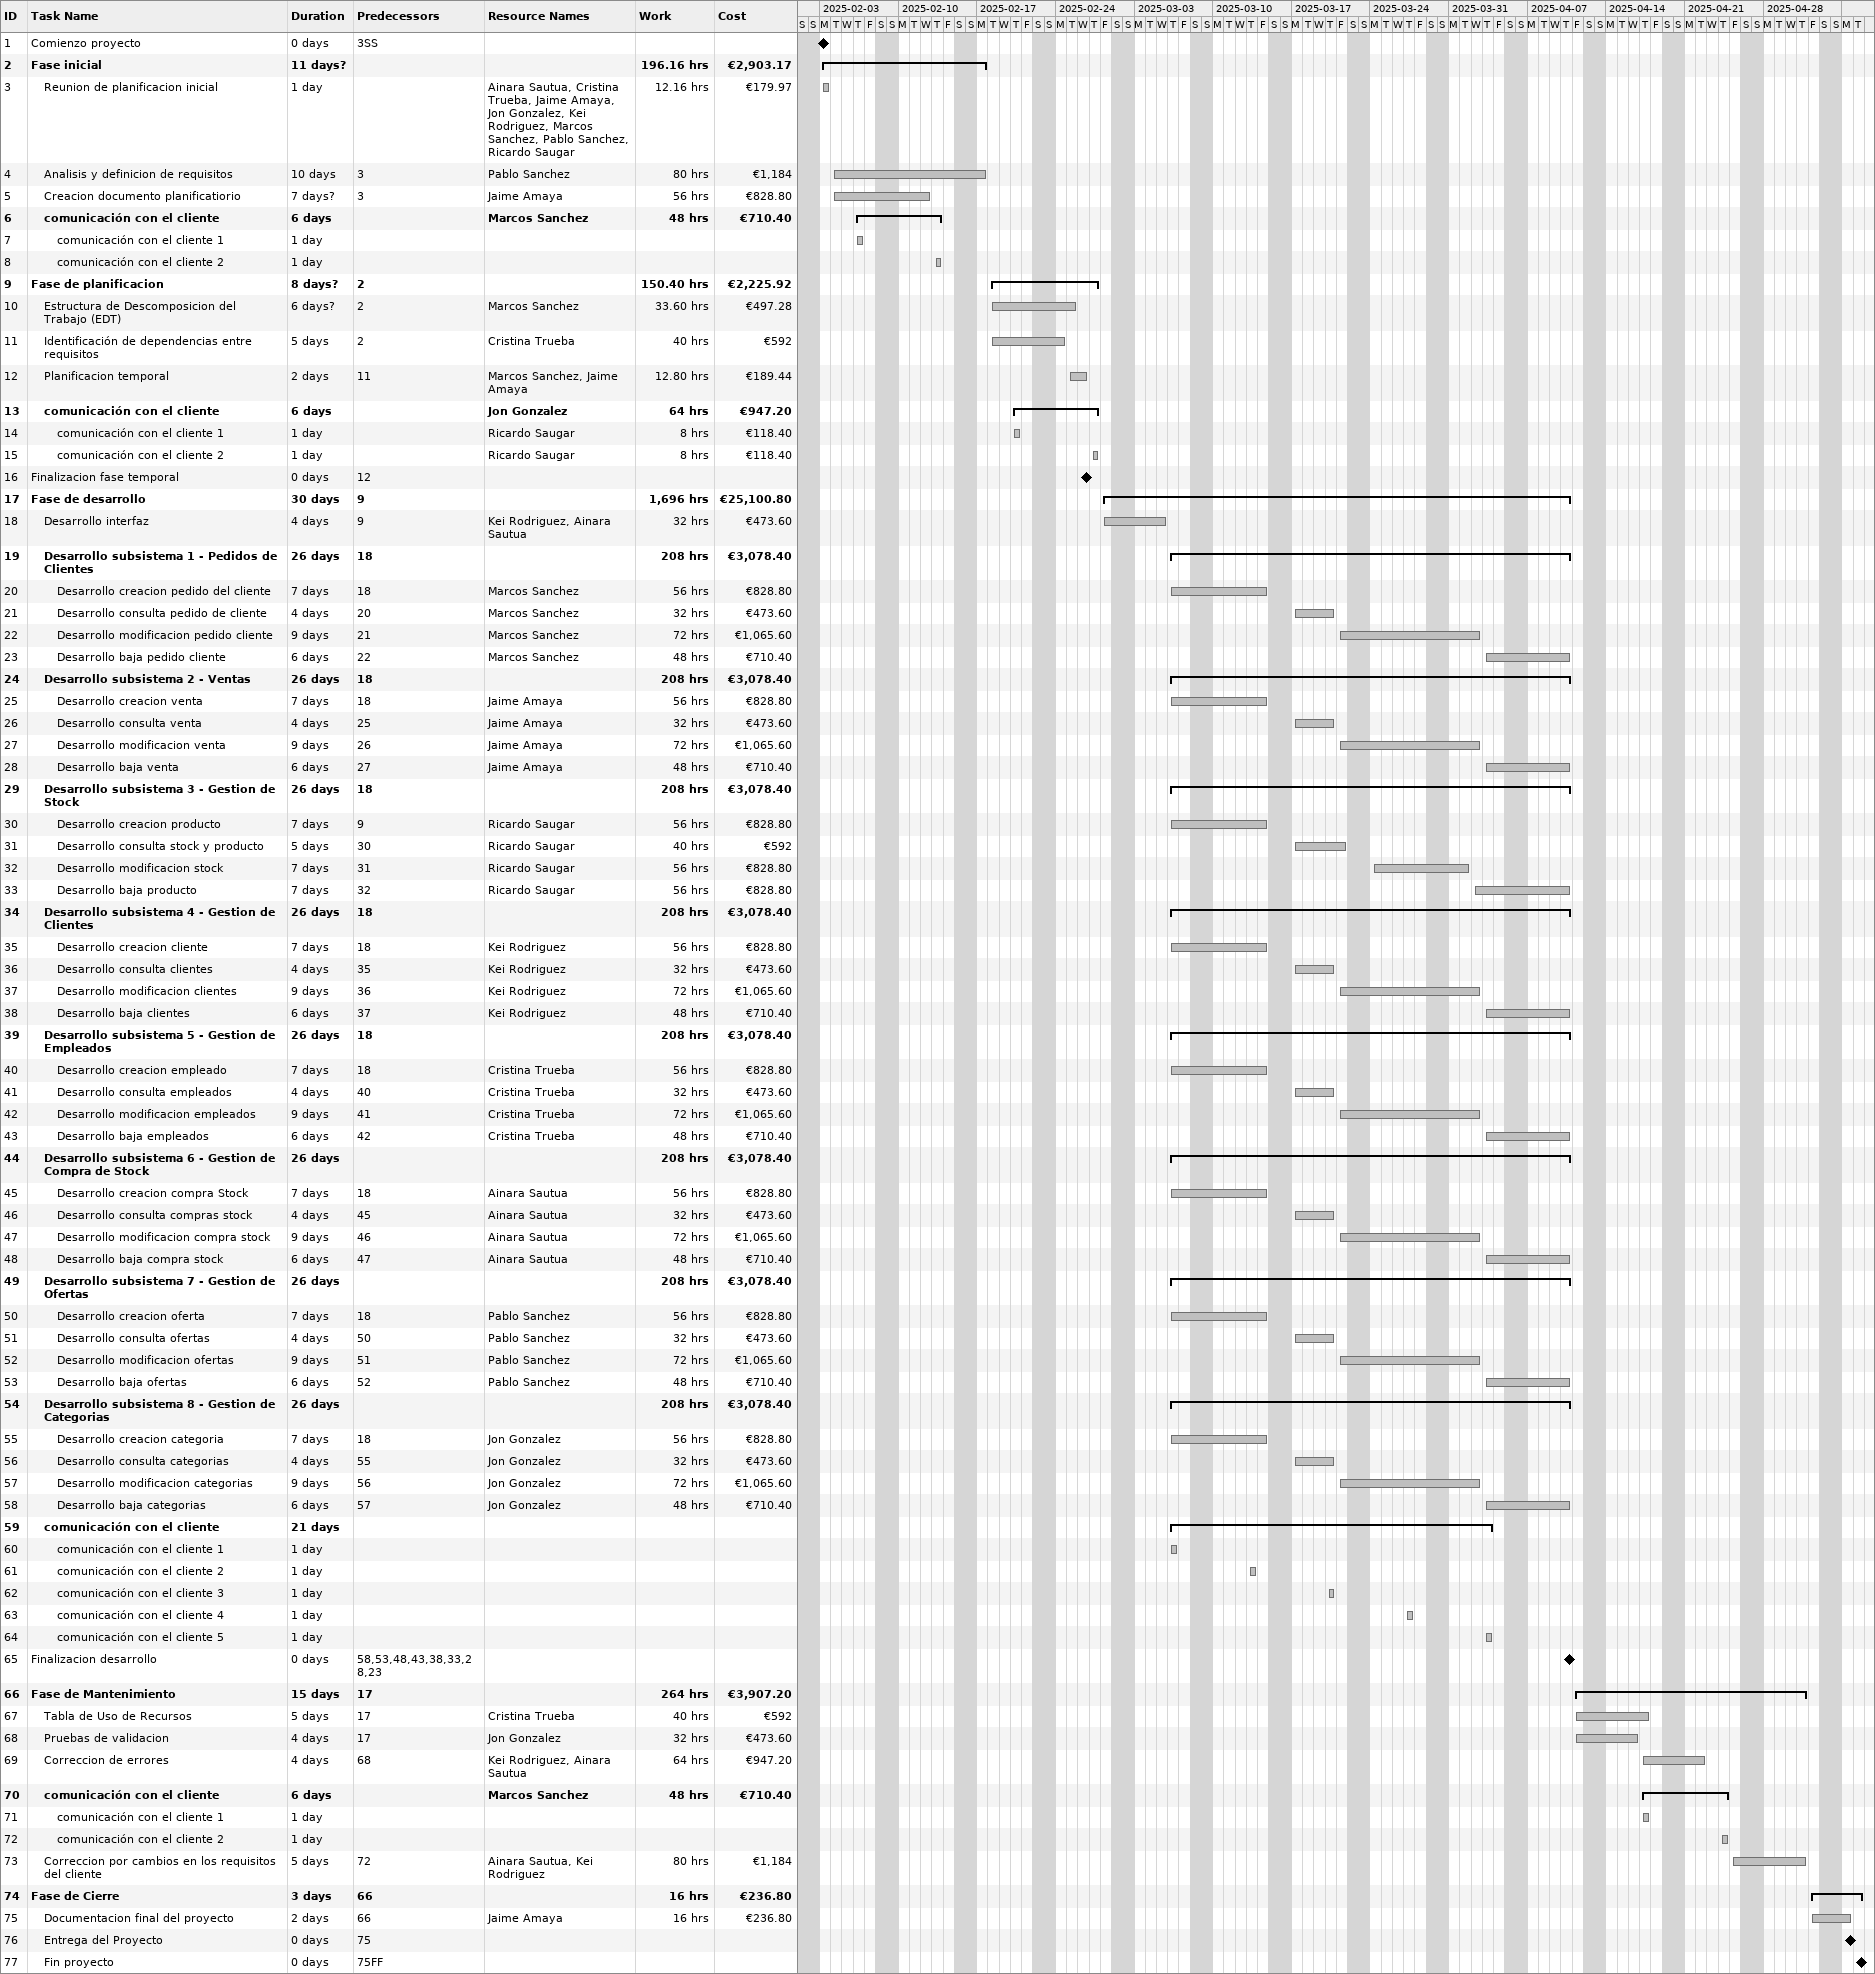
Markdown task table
| ID | Level | Task | Duration | Start | Finish | Predecessors | Resources | Work (h) | Cost (€) |
|---|---|---|---|---|---|---|---|---|---|
| 1 | 1 | Comienzo proyecto | 0d | 2025-02-03 | 2025-02-03 | 3SS |  |  |  |
| 2 | 1 | **Fase inicial** | 11d? | 2025-02-03 | 2025-02-17 |  |  | 196.16 | 2903.17 |
| 3 | 2 | Reunion de planificacion inicial | 1d | 2025-02-03 | 2025-02-03 |  | Ainara Sautua, Cristina Trueba, Jaime Amaya, Jon Gonzalez, Kei Rodriguez, Marcos Sanchez, Pablo Sanchez, Ricardo Saugar | 12.16 | 179.97 |
| 4 | 2 | Analisis y definicion de requisitos | 10d | 2025-02-04 | 2025-02-17 | 3 | Pablo Sanchez | 80 | 1184 |
| 5 | 2 | Creacion documento planificatiorio | 7d? | 2025-02-04 | 2025-02-12 | 3 | Jaime Amaya | 56 | 828.80 |
| 6 | 2 | **comunicación con el cliente** | 6d | 2025-02-06 | 2025-02-13 |  | Marcos Sanchez | 48 | 710.40 |
| 7 | 3 | comunicación con el cliente 1 | 1d | 2025-02-06 | 2025-02-06 |  |  |  |  |
| 8 | 3 | comunicación con el cliente 2 | 1d | 2025-02-13 | 2025-02-13 |  |  |  |  |
| 9 | 1 | **Fase de planificacion** | 8d? | 2025-02-18 | 2025-02-27 | 2 |  | 150.40 | 2225.92 |
| 10 | 2 | Estructura de Descomposicion del Trabajo (EDT) | 6d? | 2025-02-18 | 2025-02-25 | 2 | Marcos Sanchez | 33.60 | 497.28 |
| 11 | 2 | Identificación de dependencias entre requisitos | 5d | 2025-02-18 | 2025-02-24 | 2 | Cristina Trueba | 40 | 592 |
| 12 | 2 | Planificacion temporal | 2d | 2025-02-25 | 2025-02-26 | 11 | Marcos Sanchez, Jaime Amaya | 12.80 | 189.44 |
| 13 | 2 | **comunicación con el cliente** | 6d | 2025-02-20 | 2025-02-27 |  | Jon Gonzalez | 64 | 947.20 |
| 14 | 3 | comunicación con el cliente 1 | 1d | 2025-02-20 | 2025-02-20 |  | Ricardo Saugar | 8 | 118.40 |
| 15 | 3 | comunicación con el cliente 2 | 1d | 2025-02-27 | 2025-02-27 |  | Ricardo Saugar | 8 | 118.40 |
| 16 | 1 | Finalizacion fase temporal | 0d | 2025-02-26 | 2025-02-26 | 12 |  |  |  |
| 17 | 1 | **Fase de desarrollo** | 30d | 2025-02-28 | 2025-04-10 | 9 |  | 1696 | 25100.80 |
| 18 | 2 | Desarrollo interfaz | 4d | 2025-02-28 | 2025-03-05 | 9 | Kei Rodriguez, Ainara Sautua | 32 | 473.60 |
| 19 | 2 | **Desarrollo subsistema 1 - Pedidos de Clientes** | 26d | 2025-03-06 | 2025-04-10 | 18 |  | 208 | 3078.40 |
| 20 | 3 | Desarrollo creacion pedido del cliente | 7d | 2025-03-06 | 2025-03-14 | 18 | Marcos Sanchez | 56 | 828.80 |
| 21 | 3 | Desarrollo consulta pedido de cliente | 4d | 2025-03-17 | 2025-03-20 | 20 | Marcos Sanchez | 32 | 473.60 |
| 22 | 3 | Desarrollo modificacion pedido cliente | 9d | 2025-03-21 | 2025-04-02 | 21 | Marcos Sanchez | 72 | 1065.60 |
| 23 | 3 | Desarrollo baja pedido cliente | 6d | 2025-04-03 | 2025-04-10 | 22 | Marcos Sanchez | 48 | 710.40 |
| 24 | 2 | **Desarrollo subsistema 2 - Ventas** | 26d | 2025-03-06 | 2025-04-10 | 18 |  | 208 | 3078.40 |
| 25 | 3 | Desarrollo creacion venta | 7d | 2025-03-06 | 2025-03-14 | 18 | Jaime Amaya | 56 | 828.80 |
| 26 | 3 | Desarrollo consulta venta | 4d | 2025-03-17 | 2025-03-20 | 25 | Jaime Amaya | 32 | 473.60 |
| 27 | 3 | Desarrollo modificacion venta | 9d | 2025-03-21 | 2025-04-02 | 26 | Jaime Amaya | 72 | 1065.60 |
| 28 | 3 | Desarrollo baja venta | 6d | 2025-04-03 | 2025-04-10 | 27 | Jaime Amaya | 48 | 710.40 |
| 29 | 2 | **Desarrollo subsistema 3 - Gestion de Stock** | 26d | 2025-03-06 | 2025-04-10 | 18 |  | 208 | 3078.40 |
| 30 | 3 | Desarrollo creacion producto | 7d | 2025-03-06 | 2025-03-14 | 9 | Ricardo Saugar | 56 | 828.80 |
| 31 | 3 | Desarrollo consulta stock y producto | 5d | 2025-03-17 | 2025-03-21 | 30 | Ricardo Saugar | 40 | 592 |
| 32 | 3 | Desarrollo modificacion stock | 7d | 2025-03-24 | 2025-04-01 | 31 | Ricardo Saugar | 56 | 828.80 |
| 33 | 3 | Desarrollo baja producto | 7d | 2025-04-02 | 2025-04-10 | 32 | Ricardo Saugar | 56 | 828.80 |
| 34 | 2 | **Desarrollo subsistema 4 - Gestion de Clientes** | 26d | 2025-03-06 | 2025-04-10 | 18 |  | 208 | 3078.40 |
| 35 | 3 | Desarrollo creacion cliente | 7d | 2025-03-06 | 2025-03-14 | 18 | Kei Rodriguez | 56 | 828.80 |
| 36 | 3 | Desarrollo consulta clientes | 4d | 2025-03-17 | 2025-03-20 | 35 | Kei Rodriguez | 32 | 473.60 |
| 37 | 3 | Desarrollo modificacion clientes | 9d | 2025-03-21 | 2025-04-02 | 36 | Kei Rodriguez | 72 | 1065.60 |
| 38 | 3 | Desarrollo baja clientes | 6d | 2025-04-03 | 2025-04-10 | 37 | Kei Rodriguez | 48 | 710.40 |
| 39 | 2 | **Desarrollo subsistema 5 - Gestion de Empleados** | 26d | 2025-03-06 | 2025-04-10 | 18 |  | 208 | 3078.40 |
| 40 | 3 | Desarrollo creacion empleado | 7d | 2025-03-06 | 2025-03-14 | 18 | Cristina Trueba | 56 | 828.80 |
| 41 | 3 | Desarrollo consulta empleados | 4d | 2025-03-17 | 2025-03-20 | 40 | Cristina Trueba | 32 | 473.60 |
| 42 | 3 | Desarrollo modificacion empleados | 9d | 2025-03-21 | 2025-04-02 | 41 | Cristina Trueba | 72 | 1065.60 |
| 43 | 3 | Desarrollo baja empleados | 6d | 2025-04-03 | 2025-04-10 | 42 | Cristina Trueba | 48 | 710.40 |
| 44 | 2 | **Desarrollo subsistema 6 - Gestion de Compra de Stock** | 26d | 2025-03-06 | 2025-04-10 |  |  | 208 | 3078.40 |
| 45 | 3 | Desarrollo creacion compra Stock | 7d | 2025-03-06 | 2025-03-14 | 18 | Ainara Sautua | 56 | 828.80 |
| 46 | 3 | Desarrollo consulta compras stock | 4d | 2025-03-17 | 2025-03-20 | 45 | Ainara Sautua | 32 | 473.60 |
| 47 | 3 | Desarrollo modificacion compra stock | 9d | 2025-03-21 | 2025-04-02 | 46 | Ainara Sautua | 72 | 1065.60 |
| 48 | 3 | Desarrollo baja compra stock | 6d | 2025-04-03 | 2025-04-10 | 47 | Ainara Sautua | 48 | 710.40 |
| 49 | 2 | **Desarrollo subsistema 7 - Gestion de Ofertas** | 26d | 2025-03-06 | 2025-04-10 |  |  | 208 | 3078.40 |
| 50 | 3 | Desarrollo creacion oferta | 7d | 2025-03-06 | 2025-03-14 | 18 | Pablo Sanchez | 56 | 828.80 |
| 51 | 3 | Desarrollo consulta ofertas | 4d | 2025-03-17 | 2025-03-20 | 50 | Pablo Sanchez | 32 | 473.60 |
| 52 | 3 | Desarrollo modificacion ofertas | 9d | 2025-03-21 | 2025-04-02 | 51 | Pablo Sanchez | 72 | 1065.60 |
| 53 | 3 | Desarrollo baja ofertas | 6d | 2025-04-03 | 2025-04-10 | 52 | Pablo Sanchez | 48 | 710.40 |
| 54 | 2 | **Desarrollo subsistema 8 - Gestion de Categorias** | 26d | 2025-03-06 | 2025-04-10 |  |  | 208 | 3078.40 |
| 55 | 3 | Desarrollo creacion categoria | 7d | 2025-03-06 | 2025-03-14 | 18 | Jon Gonzalez | 56 | 828.80 |
| 56 | 3 | Desarrollo consulta categorias | 4d | 2025-03-17 | 2025-03-20 | 55 | Jon Gonzalez | 32 | 473.60 |
| 57 | 3 | Desarrollo modificacion categorias | 9d | 2025-03-21 | 2025-04-02 | 56 | Jon Gonzalez | 72 | 1065.60 |
| 58 | 3 | Desarrollo baja categorias | 6d | 2025-04-03 | 2025-04-10 | 57 | Jon Gonzalez | 48 | 710.40 |
| 59 | 2 | **comunicación con el cliente** | 21d | 2025-03-06 | 2025-04-03 |  |  |  |  |
| 60 | 3 | comunicación con el cliente 1 | 1d | 2025-03-06 | 2025-03-06 |  |  |  |  |
| 61 | 3 | comunicación con el cliente 2 | 1d | 2025-03-13 | 2025-03-13 |  |  |  |  |
| 62 | 3 | comunicación con el cliente 3 | 1d | 2025-03-20 | 2025-03-20 |  |  |  |  |
| 63 | 3 | comunicación con el cliente 4 | 1d | 2025-03-27 | 2025-03-27 |  |  |  |  |
| 64 | 3 | comunicación con el cliente 5 | 1d | 2025-04-03 | 2025-04-03 |  |  |  |  |
| 65 | 1 | Finalizacion desarrollo | 0d | 2025-04-10 | 2025-04-10 | 58, 53, 48, 43, 38, 33, 28, 23 |  |  |  |
| 66 | 1 | **Fase de Mantenimiento** | 15d | 2025-04-11 | 2025-05-01 | 17 |  | 264 | 3907.20 |
| 67 | 2 | Tabla de Uso de Recursos | 5d | 2025-04-11 | 2025-04-17 | 17 | Cristina Trueba | 40 | 592 |
| 68 | 2 | Pruebas de validacion | 4d | 2025-04-11 | 2025-04-16 | 17 | Jon Gonzalez | 32 | 473.60 |
| 69 | 2 | Correccion de errores | 4d | 2025-04-17 | 2025-04-22 | 68 | Kei Rodriguez, Ainara Sautua | 64 | 947.20 |
| 70 | 2 | **comunicación con el cliente** | 6d | 2025-04-17 | 2025-04-24 |  | Marcos Sanchez | 48 | 710.40 |
| 71 | 3 | comunicación con el cliente 1 | 1d | 2025-04-17 | 2025-04-17 |  |  |  |  |
| 72 | 3 | comunicación con el cliente 2 | 1d | 2025-04-24 | 2025-04-24 |  |  |  |  |
| 73 | 2 | Correccion por cambios en los requisitos del cliente | 5d | 2025-04-25 | 2025-05-01 | 72 | Ainara Sautua, Kei Rodriguez | 80 | 1184 |
| 74 | 1 | **Fase de Cierre** | 3d | 2025-05-02 | 2025-05-06 | 66 |  | 16 | 236.80 |
| 75 | 2 | Documentacion final del proyecto | 2d | 2025-05-02 | 2025-05-05 | 66 | Jaime Amaya | 16 | 236.80 |
| 76 | 2 | Entrega del Proyecto | 0d | 2025-05-05 | 2025-05-05 | 75 |  |  |  |
| 77 | 2 | Fin proyecto | 0d | 2025-05-06 | 2025-05-06 | 75FF |  |  |  |
